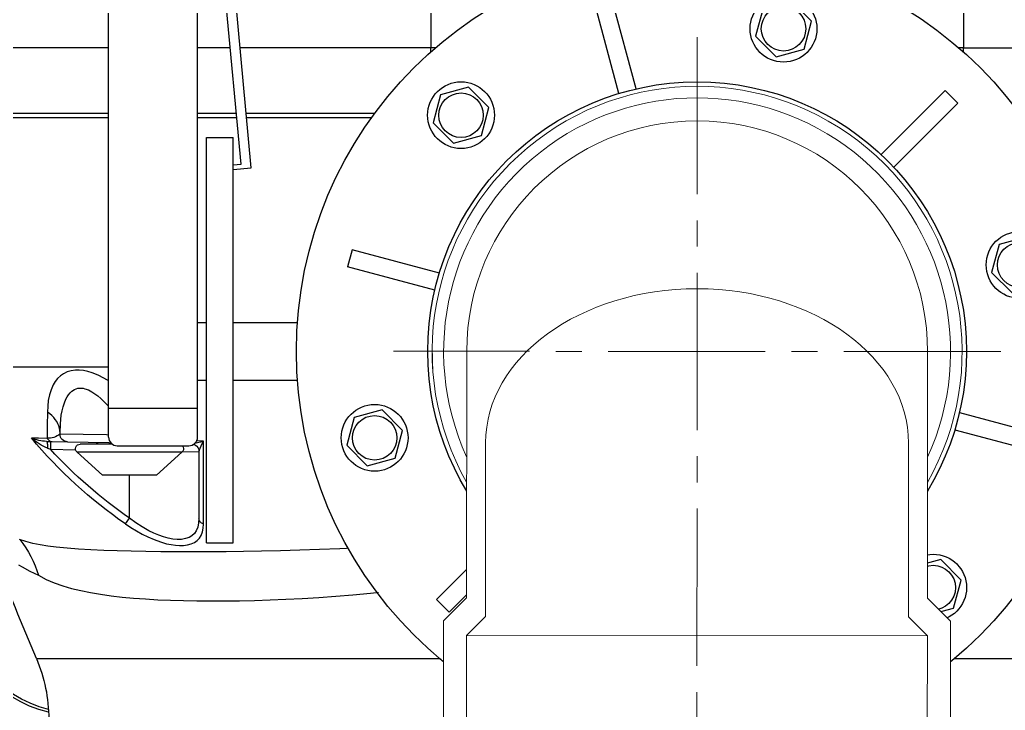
# Model space of a CAD drawing. Header units: millimetres. Extents: x -225363 to 347188, y -782467 to 813415.
# Drawn here: x 50889.4 to 51016.9, y 20434.2 to 20523.5 of the extents above; entities that cross this region are included whole.
import ezdxf

# ---------------------------------------------------------------- set-up
doc = ezdxf.new("R2010")
doc.units = ezdxf.units.MM
doc.set_wipeout_variables(frame=1)
doc.linetypes.add('CENTER2', pattern=[1.125, 0.75, -0.125, 0.125, -0.125])
doc.layers.add('0.06 Trả nước', color=3, linetype='Continuous')
for name, color, linetype, lineweight in [('duong bao khuat', 251, 'Continuous', 0), ('Duong tam', 32, 'CENTER2', 0), ('Net manh', 54, 'Continuous', 0), ('Phu kien uPVC', 3, 'Continuous', 0)]:
    doc.layers.add(name, color=color, linetype=linetype, lineweight=lineweight)

# ---------------------------------------------------------------- blocks, each defined once
blk = doc.blocks.new('MB bom')
at = {"color": 8, "linetype": 'Continuous'}
for p, q in [((-199078.15, 638672.04), (-199078.15, 638737.04)), ((-199077.66, 638736.97), (-199077.66, 638672.04)), ((-199069.15, 638672.04), (-199069.15, 638737.04)), ((-199148.21, 638641.95), (-199148.21, 638723.14)), ((-199133.76, 638679.59), (-199133.58, 638676.87)), ((-199139.14, 638675.34), (-199139.43, 638677.54)), ((-199133.58, 638676.87), (-199133.37, 638674.1)), ((-199111.72, 638676.4), (-199111.76, 638676.9)), ((-199111.3, 638677.44), (-199111.3, 638677.38)), ((-199111.3, 638677.38), (-199111.28, 638677.22)), ((-199111.28, 638677.22), (-199111.26, 638676.97)), ((-199111.26, 638676.97), (-199111.24, 638676.66)), ((-199101.76, 638676.82), (-199101.74, 638676.95)), ((-199101.74, 638676.95), (-199101.74, 638676.97)), ((-199111.22, 638676.44), (-199111.72, 638676.4)), ((-199111.71, 638676.2), (-199111.72, 638676.4)), ((-199111.24, 638676.66), (-199111.22, 638676.44)), ((-199111.22, 638676.44), (-199111.21, 638676.24)), ((-199111.19, 638675.94), (-199111.21, 638676.24)), ((-199102, 638675.5), (-199101.95, 638675.79)), ((-199101.95, 638675.79), (-199101.91, 638675.99)), ((-199101.91, 638675.99), (-199101.85, 638676.32)), ((-199101.42, 638675.9), (-199101.91, 638675.99)), ((-199101.85, 638676.32), (-199101.8, 638676.6)), ((-199101.8, 638676.6), (-199101.76, 638676.82)), ((-199101.42, 638675.9), (-199101.45, 638675.7)), ((-199101.33, 638676.39), (-199101.42, 638675.9)), ((-199138.8, 638673.12), (-199139.14, 638675.34)), ((-199122.34, 638675.02), (-199122.35, 638675.05)), ((-199122.3, 638674.9), (-199122.34, 638675.02)), ((-199122.22, 638674.7), (-199122.3, 638674.9)), ((-199122.12, 638674.42), (-199122.22, 638674.7)), ((-199122.01, 638674.11), (-199122.12, 638674.42)), ((-199121.71, 638674.75), (-199121.54, 638674.28)), ((-199138.41, 638670.91), (-199138.8, 638673.12)), ((-199133.37, 638674.1), (-199133.11, 638671.28)), ((-199121.54, 638674.28), (-199122.01, 638674.11)), ((-199121.94, 638673.92), (-199122.01, 638674.11)), ((-199121.84, 638673.64), (-199121.94, 638673.92)), ((-199121.54, 638674.28), (-199121.47, 638674.09)), ((-199091.85, 638672.83), (-199091.64, 638673.28)), ((-199091.17, 638673.1), (-199091.31, 638672.82)), ((-199091.06, 638673.32), (-199091.17, 638673.1)), ((-199090.99, 638673.47), (-199091.06, 638673.32)), ((-199090.97, 638673.52), (-199090.99, 638673.47)), ((-199091.94, 638672.65), (-199091.85, 638672.83)), ((-199091.4, 638672.62), (-199091.85, 638672.83)), ((-199091.49, 638672.44), (-199091.62, 638672.17)), ((-199091.4, 638672.62), (-199091.49, 638672.44)), ((-199091.31, 638672.82), (-199091.4, 638672.62)), ((-199088.21, 638672.04), (-199078.15, 638672.04)), ((-199078.15, 638663.65), (-199078.15, 638672.04)), ((-199077.66, 638672.04), (-199078.15, 638672.04)), ((-199077.66, 638672.04), (-199069.15, 638672.04)), ((-199077.66, 638672.04), (-199077.66, 638663.07)), ((-199069.15, 638672.04), (-199069.15, 638644.99)), ((-199063.15, 638672.04), (-199069.15, 638672.04)), ((-199137.96, 638668.68), (-199138.41, 638670.91)), ((-199133.11, 638671.28), (-199132.87, 638669.22)), ((-199130.87, 638670.67), (-199130.84, 638670.62)), ((-199130.84, 638670.62), (-199130.74, 638670.49)), ((-199130.74, 638670.49), (-199130.6, 638670.28)), ((-199130.71, 638669.56), (-199131, 638669.97)), ((-199130.3, 638669.84), (-199130.71, 638669.56)), ((-199130.6, 638669.4), (-199130.71, 638669.56)), ((-199130.6, 638670.28), (-199130.43, 638670.03)), ((-199130.43, 638670.03), (-199130.3, 638669.84)), ((-199130.3, 638669.84), (-199130.19, 638669.68)), ((-199130.02, 638669.43), (-199130.19, 638669.68)), ((-199137.43, 638666.46), (-199137.96, 638668.68)), ((-199083.35, 638667.82), (-199083.16, 638668.05)), ((-199083.16, 638668.05), (-199083.02, 638668.22)), ((-199083.02, 638668.22), (-199082.94, 638668.32)), ((-199082.94, 638668.32), (-199082.92, 638668.33)), ((-199083.69, 638667.42), (-199083.88, 638667.18)), ((-199083.69, 638667.42), (-199083.56, 638667.57)), ((-199083.56, 638667.57), (-199083.35, 638667.82)), ((-199083.18, 638667.24), (-199083.56, 638667.57)), ((-199083.18, 638667.24), (-199083.31, 638667.09)), ((-199082.86, 638667.63), (-199083.18, 638667.24)), ((-199137.21, 638665.32), (-199137.43, 638666.46)), ((-199139.22, 638663.06), (-199139.24, 638663.07)), ((-199139.13, 638662.97), (-199139.22, 638663.06)), ((-199138.96, 638662.83), (-199139.13, 638662.97)), ((-199138.73, 638662.64), (-199138.96, 638662.83)), ((-199138.53, 638663.13), (-199138.15, 638662.81)), ((-199138.15, 638662.81), (-199138.48, 638662.43)), ((-199138.15, 638662.81), (-199138, 638662.68)), ((-199138.48, 638662.43), (-199138.73, 638662.64)), ((-199138.33, 638662.3), (-199138.48, 638662.43)), ((-199138.09, 638662.11), (-199138.33, 638662.3)), ((-199076.6, 638659.69), (-199076.43, 638659.8)), ((-199076.31, 638659.28), (-199076.56, 638659.11)), ((-199076.43, 638659.8), (-199076.02, 638660.09)), ((-199076.15, 638659.39), (-199076.43, 638659.8)), ((-199076.15, 638659.39), (-199076.31, 638659.28)), ((-199075.97, 638659.52), (-199076.15, 638659.39)), ((-199075.71, 638659.69), (-199075.97, 638659.52)), ((-199075.5, 638659.84), (-199075.71, 638659.69)), ((-199075.37, 638659.93), (-199075.5, 638659.84)), ((-199075.32, 638659.96), (-199075.37, 638659.93)), ((-199102.96, 638657.8), (-199103.18, 638654.52)), ((-199101.64, 638657.4), (-199101.64, 638639.04)), ((-199119.59, 638654.52), (-199118.78, 638655.82)), ((-199119.57, 638655.25), (-199119.59, 638654.52)), ((-199119.57, 638655.35), (-199119.57, 638655.25)), ((-199098.14, 638639.04), (-199098.14, 638655.84)), ((-199097.95, 638655.73), (-199097.95, 638619.35)), ((-199144.43, 638655.02), (-199144.38, 638655)), ((-199144.38, 638655), (-199144.23, 638654.93)), ((-199144.23, 638654.93), (-199144.01, 638654.82)), ((-199143.74, 638654.14), (-199144.19, 638654.35)), ((-199144.01, 638654.82), (-199143.72, 638654.69)), ((-199143.53, 638654.59), (-199143.74, 638654.14)), ((-199143.56, 638654.05), (-199143.74, 638654.14)), ((-199143.72, 638654.69), (-199143.53, 638654.59)), ((-199143.53, 638654.59), (-199143.35, 638654.51)), ((-199143.08, 638654.37), (-199143.35, 638654.51)), ((-199103.18, 638654.52), (-199119.59, 638654.52)), ((-199103.18, 638654.52), (-199103.18, 638639.04)), ((-199095.95, 638629.84), (-199095.95, 638654.42)), ((-199071.3, 638651.31), (-199071.09, 638651.39)), ((-199071.09, 638651.39), (-199070.97, 638651.43)), ((-199070.97, 638651.43), (-199070.94, 638651.44)), ((-199072.07, 638651.03), (-199072.35, 638650.93)), ((-199072.07, 638651.03), (-199071.88, 638651.1)), ((-199071.72, 638650.63), (-199071.9, 638650.56)), ((-199071.88, 638651.1), (-199071.57, 638651.21)), ((-199071.72, 638650.63), (-199071.88, 638651.1)), ((-199071.25, 638650.8), (-199071.72, 638650.63)), ((-199071.57, 638651.21), (-199071.3, 638651.31)), ((-199126.65, 638627.06), (-199126.65, 638648.02)), ((-199126.2, 638626.32), (-199126.2, 638648.76)), ((-199127.45, 638628.6), (-199127.45, 638646.49)), ((-199147.86, 638644.25), (-199147.88, 638644.26)), ((-199147.73, 638644.23), (-199147.86, 638644.25)), ((-199147.51, 638644.19), (-199147.73, 638644.23)), ((-199147.22, 638644.14), (-199147.51, 638644.19)), ((-199147.3, 638644.66), (-199146.81, 638644.57)), ((-199146.9, 638644.08), (-199147.22, 638644.14)), ((-199146.81, 638644.57), (-199146.9, 638644.08)), ((-199146.7, 638644.05), (-199146.9, 638644.08)), ((-199146.81, 638644.57), (-199146.61, 638644.54)), ((-199146.41, 638643.99), (-199146.7, 638644.05)), ((-199069.75, 638640.3), (-199070.05, 638640.28)), ((-199069.79, 638640.8), (-199069.59, 638640.81)), ((-199069.55, 638640.31), (-199069.75, 638640.3)), ((-199069.59, 638640.81), (-199069.09, 638640.85)), ((-199069.55, 638640.31), (-199069.59, 638640.81)), ((-199069.33, 638640.33), (-199069.55, 638640.31)), ((-199069.02, 638640.36), (-199069.33, 638640.33)), ((-199068.77, 638640.37), (-199069.02, 638640.36)), ((-199068.61, 638640.39), (-199068.77, 638640.37)), ((-199068.55, 638640.39), (-199068.61, 638640.39)), ((-199102.01, 638639.04), (-199120.95, 638639.04)), ((-199120.95, 638636.04), (-199120.95, 638639.04)), ((-199098.43, 638639.04), (-199102.01, 638639.04)), ((-199102.01, 638636.04), (-199102.01, 638639.04)), ((-199097.95, 638639.04), (-199098.43, 638639.04)), ((-199098.43, 638636.04), (-199098.43, 638639.04)), ((-199102.01, 638636.04), (-199120.95, 638636.04)), ((-199103.18, 638636.04), (-199103.18, 638620.57)), ((-199098.43, 638636.04), (-199102.01, 638636.04)), ((-199101.64, 638636.04), (-199101.64, 638617.68)), ((-199097.95, 638636.04), (-199098.43, 638636.04)), ((-199098.14, 638619.25), (-199098.14, 638636.04)), ((-199148.13, 638634.71), (-199147.88, 638634.73)), ((-199147.88, 638634.73), (-199147.57, 638634.75)), ((-199147.57, 638634.75), (-199147.35, 638634.77)), ((-199147.35, 638634.77), (-199147.15, 638634.79)), ((-199147.35, 638634.77), (-199147.31, 638634.27)), ((-199146.85, 638634.81), (-199147.15, 638634.79)), ((-199148.35, 638634.69), (-199148.29, 638634.7)), ((-199148.29, 638634.7), (-199148.13, 638634.71)), ((-199147.31, 638634.27), (-199147.81, 638634.23)), ((-199147.11, 638634.29), (-199147.31, 638634.27)), ((-199148.21, 638551.94), (-199148.21, 638633.13)), ((-199070.2, 638631.04), (-199070.5, 638631.09)), ((-199070.2, 638631.04), (-199070, 638631)), ((-199070.09, 638630.51), (-199070, 638631)), ((-199070, 638631), (-199069.68, 638630.94)), ((-199069.68, 638630.94), (-199069.39, 638630.89)), ((-199069.39, 638630.89), (-199069.17, 638630.85)), ((-199095.95, 638629.84), (-199088.95, 638629.75)), ((-199070.09, 638630.51), (-199070.29, 638630.55)), ((-199069.6, 638630.42), (-199070.09, 638630.51)), ((-199069.17, 638630.85), (-199069.04, 638630.83)), ((-199069.15, 638630.09), (-199069.15, 638603.04)), ((-199069.04, 638630.83), (-199069.02, 638630.83)), ((-199145.19, 638624.45), (-199145, 638624.52)), ((-199145.93, 638623.65), (-199145.96, 638623.64)), ((-199145.81, 638623.69), (-199145.93, 638623.65)), ((-199145.6, 638623.77), (-199145.81, 638623.69)), ((-199145.66, 638624.28), (-199145.19, 638624.45)), ((-199145.33, 638623.87), (-199145.6, 638623.77)), ((-199145.02, 638623.98), (-199145.33, 638623.87)), ((-199145.19, 638624.45), (-199145.02, 638623.98)), ((-199144.83, 638624.05), (-199145.02, 638623.98)), ((-199144.55, 638624.15), (-199144.83, 638624.05)), ((-199073.56, 638620.58), (-199073.83, 638620.71)), ((-199073.37, 638620.49), (-199073.16, 638620.94)), ((-199073.34, 638621.03), (-199073.16, 638620.94)), ((-199073.16, 638620.94), (-199072.71, 638620.73)), ((-199120.81, 638620.57), (-199103.18, 638620.57)), ((-199103.18, 638620.57), (-199102.96, 638617.29)), ((-199073.37, 638620.49), (-199073.56, 638620.58)), ((-199073.18, 638620.4), (-199073.37, 638620.49)), ((-199072.9, 638620.26), (-199073.18, 638620.4)), ((-199072.67, 638620.16), (-199072.9, 638620.26)), ((-199072.52, 638620.09), (-199072.67, 638620.16)), ((-199072.47, 638620.06), (-199072.52, 638620.09)), ((-199140.93, 638615.56), (-199140.75, 638615.69)), ((-199140.75, 638615.69), (-199140.59, 638615.8)), ((-199140.75, 638615.69), (-199140.47, 638615.28)), ((-199140.34, 638615.97), (-199140.59, 638615.8)), ((-199141.58, 638615.12), (-199141.53, 638615.16)), ((-199141.53, 638615.16), (-199141.4, 638615.25)), ((-199141.4, 638615.25), (-199141.19, 638615.39)), ((-199141.19, 638615.39), (-199140.93, 638615.56)), ((-199140.47, 638615.28), (-199140.88, 638614.99)), ((-199140.31, 638615.39), (-199140.47, 638615.28)), ((-199078.75, 638612.27), (-199078.9, 638612.4)), ((-199078.58, 638612.78), (-199078.81, 638612.97)), ((-199078.75, 638612.27), (-199078.42, 638612.65)), ((-199078.37, 638611.95), (-199078.75, 638612.27)), ((-199078.58, 638612.78), (-199078.42, 638612.65)), ((-199078.42, 638612.65), (-199078.17, 638612.44)), ((-199078.17, 638612.44), (-199077.95, 638612.25)), ((-199077.95, 638612.25), (-199077.77, 638612.11)), ((-199077.77, 638612.11), (-199077.68, 638612.03)), ((-199077.68, 638612.03), (-199077.66, 638612.01)), ((-199077.66, 638612.01), (-199077.66, 638603.04)), ((-199078.15, 638603.04), (-199078.15, 638611.43)), ((-199137.99, 638606.94), (-199137.43, 638609.34)), ((-199137.43, 638609.34), (-199137.32, 638609.86)), ((-199137.43, 638609.34), (-199137.32, 638609.3)), ((-199137.32, 638609.3), (-199136.45, 638608.99)), ((-199133.72, 638607.84), (-199133.59, 638607.99)), ((-199138.46, 638604.54), (-199137.99, 638606.94)), ((-199134.04, 638607.46), (-199133.72, 638607.84)), ((-199133.97, 638606.77), (-199133.98, 638606.75)), ((-199133.88, 638606.87), (-199133.97, 638606.77)), ((-199133.74, 638607.04), (-199133.88, 638606.87)), ((-199133.55, 638607.26), (-199133.74, 638607.04)), ((-199133.72, 638607.84), (-199133.34, 638607.51)), ((-199133.34, 638607.51), (-199133.55, 638607.26)), ((-199133.21, 638607.67), (-199133.34, 638607.51)), ((-199133.02, 638607.9), (-199133.21, 638607.67)), ((-199132.96, 638605.95), (-199133.12, 638604.63)), ((-199086.71, 638605.4), (-199086.88, 638605.65)), ((-199086.6, 638605.24), (-199086.71, 638605.4)), ((-199086.6, 638605.24), (-199086.19, 638605.52)), ((-199086.3, 638605.69), (-199086.19, 638605.52)), ((-199086.19, 638605.52), (-199085.9, 638605.11)), ((-199138.86, 638602.16), (-199138.46, 638604.54)), ((-199133.12, 638604.63), (-199133.37, 638601.9)), ((-199086.47, 638605.06), (-199086.6, 638605.24)), ((-199086.3, 638604.8), (-199086.47, 638605.06)), ((-199086.16, 638604.59), (-199086.3, 638604.8)), ((-199086.06, 638604.46), (-199086.16, 638604.59)), ((-199086.03, 638604.41), (-199086.06, 638604.46)), ((-199125.28, 638602.92), (-199125.41, 638602.65)), ((-199088.21, 638603.04), (-199078.15, 638603.04)), ((-199078.15, 638538.04), (-199078.15, 638603.04)), ((-199077.66, 638603.04), (-199078.15, 638603.04)), ((-199077.66, 638603.04), (-199077.66, 638538.12)), ((-199077.66, 638603.04), (-199069.15, 638603.04)), ((-199069.15, 638603.04), (-199069.15, 638538.04)), ((-199063.15, 638603.04), (-199069.15, 638603.04)), ((-199139.2, 638599.8), (-199138.86, 638602.16)), ((-199133.37, 638601.9), (-199133.58, 638599.2)), ((-199125.93, 638601.56), (-199125.91, 638601.61)), ((-199125.91, 638601.61), (-199125.84, 638601.76)), ((-199125.84, 638601.76), (-199125.73, 638601.99)), ((-199125.73, 638601.99), (-199125.59, 638602.27)), ((-199125.59, 638602.27), (-199125.5, 638602.47)), ((-199125.5, 638602.47), (-199125.41, 638602.65)), ((-199125.5, 638602.47), (-199125.05, 638602.25)), ((-199125.05, 638602.25), (-199125.26, 638601.8)), ((-199124.96, 638602.43), (-199125.05, 638602.25)), ((-199095.36, 638600.81), (-199095.43, 638600.99)), ((-199095.36, 638600.81), (-199094.89, 638600.97)), ((-199095.19, 638600.34), (-199095.36, 638600.81)), ((-199094.96, 638601.16), (-199095.06, 638601.44)), ((-199094.96, 638601.16), (-199094.89, 638600.97)), ((-199094.89, 638600.97), (-199094.78, 638600.66)), ((-199094.78, 638600.66), (-199094.68, 638600.39)), ((-199094.68, 638600.39), (-199094.6, 638600.18)), ((-199139.5, 638597.49), (-199139.2, 638599.8)), ((-199133.58, 638599.2), (-199133.74, 638596.53)), ((-199115.57, 638598.69), (-199115.48, 638599.18)), ((-199115.48, 638599.18), (-199115.45, 638599.38)), ((-199115.48, 638599.18), (-199114.99, 638599.09)), ((-199114.99, 638599.09), (-199115.05, 638598.77)), ((-199114.95, 638599.29), (-199114.99, 638599.09)), ((-199114.95, 638599.29), (-199114.9, 638599.59)), ((-199105.69, 638598.84), (-199105.72, 638599.14)), ((-199094.6, 638600.18), (-199094.56, 638600.06)), ((-199094.56, 638600.06), (-199094.55, 638600.03)), ((-199115.14, 638598.26), (-199115.16, 638598.13)), ((-199115.16, 638598.13), (-199115.16, 638598.11)), ((-199115.1, 638598.48), (-199115.14, 638598.26)), ((-199115.05, 638598.77), (-199115.1, 638598.48)), ((-199105.68, 638598.64), (-199105.69, 638598.84)), ((-199105.68, 638598.64), (-199105.18, 638598.68)), ((-199105.66, 638598.42), (-199105.68, 638598.64)), ((-199105.64, 638598.11), (-199105.66, 638598.42)), ((-199105.62, 638597.86), (-199105.64, 638598.11)), ((-199105.6, 638597.7), (-199105.62, 638597.86)), ((-199105.6, 638597.64), (-199105.6, 638597.7)), ((-199105.2, 638598.88), (-199105.18, 638598.68)), ((-199105.18, 638598.68), (-199105.14, 638598.18)), ((-199139.75, 638595.21), (-199139.5, 638597.49)), ((-199133.74, 638596.53), (-199133.88, 638593.9)), ((-199110.45, 638538.04), (-199110.45, 638597.59)), ((-199139.97, 638592.95), (-199139.75, 638595.21)), ((-199133.88, 638593.9), (-199134, 638591.24)), ((-199140.15, 638590.73), (-199139.97, 638592.95)), ((-199140.31, 638588.54), (-199140.15, 638590.73)), ((-199134, 638591.24), (-199134.1, 638588.63)), ((-199140.44, 638586.38), (-199140.31, 638588.54)), ((-199134.1, 638588.63), (-199134.18, 638586.06)), ((-199140.54, 638584.27), (-199140.44, 638586.38)), ((-199134.18, 638586.06), (-199134.25, 638583.56)), ((-199140.63, 638582.21), (-199140.54, 638584.27)), ((-199134.25, 638583.56), (-199134.31, 638581.11)), ((-199140.69, 638580.2), (-199140.63, 638582.21)), ((-199134.31, 638581.11), (-199134.35, 638578.79)), ((-199140.73, 638578.23), (-199140.69, 638580.2)), ((-199134.35, 638578.79), (-199134.38, 638576.53)), ((-199140.76, 638576.35), (-199140.73, 638578.23)), ((-199140.76, 638574.51), (-199140.76, 638576.35)), ((-199134.38, 638576.53), (-199134.39, 638574.33)), ((-199140.75, 638572.72), (-199140.76, 638574.51)), ((-199134.39, 638574.33), (-199134.4, 638572.19)), ((-199132.26, 638573.28), (-199131.82, 638573.45)), ((-199131.82, 638573.45), (-199131.33, 638573.55)), ((-199131.33, 638573.55), (-199130.8, 638573.58)), ((-199130.8, 638573.58), (-199129.63, 638573.57)), ((-199130.8, 638573.58), (-199130.74, 638573.45)), ((-199130.74, 638573.45), (-199130.67, 638573.34)), ((-199129.63, 638573.57), (-199128, 638573.57)), ((-199128, 638573.57), (-199126.27, 638573.57)), ((-199126.27, 638573.57), (-199124.46, 638573.57)), ((-199124.46, 638573.57), (-199123.17, 638573.57)), ((-199123.17, 638573.57), (-199121.83, 638573.57)), ((-199121.83, 638573.57), (-199120.46, 638573.57)), ((-199120.46, 638573.57), (-199120.05, 638573.57)), ((-199120.05, 638573.57), (-199120.02, 638571.88)), ((-199140.71, 638571), (-199140.75, 638572.72)), ((-199134.4, 638572.19), (-199134.4, 638570.13)), ((-199133.37, 638572), (-199133.17, 638572.42)), ((-199133.17, 638572.42), (-199132.92, 638572.77)), ((-199132.92, 638572.77), (-199132.62, 638573.06)), ((-199132.62, 638573.06), (-199132.26, 638573.28)), ((-199132.02, 638572.4), (-199132.31, 638572.09)), ((-199131.68, 638572.64), (-199132.02, 638572.4)), ((-199131.19, 638572.85), (-199131.68, 638572.64)), ((-199130.65, 638572.96), (-199131.19, 638572.85)), ((-199130.67, 638573.34), (-199130.59, 638573.24)), ((-199130.06, 638573), (-199130.65, 638572.96)), ((-199130.59, 638573.24), (-199130.5, 638573.16)), ((-199130.5, 638573.16), (-199130.39, 638573.09)), ((-199130.39, 638573.09), (-199130.29, 638573.04)), ((-199130.29, 638573.04), (-199130.17, 638573.01)), ((-199130.17, 638573.01), (-199130.06, 638573)), ((-199121.43, 638573), (-199130.06, 638573)), ((-199121.43, 638573), (-199121.31, 638573.02)), ((-199121.4, 638570.89), (-199121.43, 638573)), ((-199121.13, 638572.98), (-199121.31, 638573.02)), ((-199120.97, 638572.91), (-199121.13, 638572.98)), ((-199120.82, 638572.82), (-199120.97, 638572.91)), ((-199120.69, 638572.7), (-199120.82, 638572.82)), ((-199120.58, 638572.56), (-199120.69, 638572.7)), ((-199120.5, 638572.4), (-199120.58, 638572.56)), ((-199120.45, 638572.23), (-199120.5, 638572.4)), ((-199120.44, 638572.1), (-199120.45, 638572.23)), ((-199140.66, 638569.32), (-199140.71, 638571)), ((-199133.58, 638570.49), (-199133.57, 638570.98)), ((-199133.57, 638570.98), (-199133.5, 638571.52)), ((-199133.5, 638571.52), (-199133.37, 638572)), ((-199132.69, 638571.26), (-199132.78, 638570.74)), ((-199132.53, 638571.71), (-199132.69, 638571.26)), ((-199132.31, 638572.09), (-199132.53, 638571.71)), ((-199120.43, 638572.06), (-199120.44, 638572.1)), ((-199120.42, 638571.32), (-199120.43, 638572.06)), ((-199120.3, 638564.29), (-199120.42, 638571.32)), ((-199120.41, 638571.26), (-199120.42, 638571.32)), ((-199120.39, 638571.19), (-199120.41, 638571.26)), ((-199120.36, 638571.13), (-199120.39, 638571.19)), ((-199120.31, 638571.07), (-199120.36, 638571.13)), ((-199120.25, 638571.02), (-199120.31, 638571.07)), ((-199120.18, 638570.97), (-199120.25, 638571.02)), ((-199120.1, 638570.92), (-199120.18, 638570.97)), ((-199120.01, 638570.88), (-199120.1, 638570.92)), ((-199120.02, 638571.88), (-199120.01, 638570.88)), ((-199120.01, 638570.88), (-199119.91, 638570)), ((-199134.4, 638570.13), (-199134.39, 638568.08)), ((-199133.54, 638569.95), (-199133.58, 638570.49)), ((-199133.46, 638569.39), (-199133.54, 638569.95)), ((-199132.78, 638570.74), (-199132.79, 638570.16)), ((-199132.79, 638570.16), (-199132.74, 638569.6)), ((-199132.74, 638569.6), (-199132.62, 638569.02)), ((-199121.5, 638570.8), (-199124.45, 638567.5)), ((-199121.5, 638570.8), (-199121.5, 638557.2)), ((-199120.45, 638570.4), (-199120.45, 638557.6)), ((-199119.91, 638570), (-199119.81, 638569.07)), ((-199140.59, 638567.69), (-199140.66, 638569.32)), ((-199133.34, 638568.81), (-199133.46, 638569.39)), ((-199133.11, 638568.01), (-199133.34, 638568.81)), ((-199132.62, 638569.02), (-199132.46, 638568.41)), ((-199132.46, 638568.41), (-199132.24, 638567.78)), ((-199119.81, 638569.07), (-199119.71, 638568.12)), ((-199140.5, 638566.09), (-199140.59, 638567.69)), ((-199134.39, 638568.08), (-199134.36, 638566.11)), ((-199132.81, 638567.18), (-199133.11, 638568.01)), ((-199132.45, 638566.36), (-199132.81, 638567.18)), ((-199132.24, 638567.78), (-199131.97, 638567.14)), ((-199131.97, 638567.14), (-199131.66, 638566.5)), ((-199124.45, 638567.5), (-199124.45, 638560.5)), ((-199119.71, 638568.12), (-199119.6, 638567.14)), ((-199119.6, 638567.14), (-199119.5, 638566.14)), ((-199140.39, 638564.54), (-199140.5, 638566.09)), ((-199134.36, 638566.11), (-199134.33, 638564.22)), ((-199132.09, 638565.62), (-199132.45, 638566.36)), ((-199131.66, 638566.5), (-199131.18, 638565.65)), ((-199119.5, 638566.14), (-199119.39, 638565.13)), ((-199119.01, 638564), (-199116.32, 638566.54)), ((-199116.32, 638566.54), (-199115.58, 638565.73)), ((-199140.25, 638563.05), (-199140.39, 638564.54)), ((-199131.69, 638564.9), (-199132.09, 638565.62)), ((-199131.26, 638564.18), (-199131.69, 638564.9)), ((-199131.18, 638565.65), (-199130.64, 638564.81)), ((-199130.64, 638564.81), (-199130.05, 638564)), ((-199119.39, 638565.13), (-199119.3, 638564.31)), ((-199115.58, 638565.73), (-199114.86, 638564.91)), ((-199114.86, 638564.91), (-199114.17, 638564.06)), ((-199134.33, 638564.22), (-199134.28, 638562.41)), ((-199130.79, 638563.49), (-199131.26, 638564.18)), ((-199130.79, 638563.49), (-199130.05, 638564)), ((-199130.05, 638564), (-199124.45, 638564)), ((-199119.3, 638564.31), (-199120.3, 638564.29)), ((-199120.29, 638563.98), (-199120.3, 638564.29)), ((-199119.29, 638564), (-199120.29, 638563.98)), ((-199120.15, 638555.98), (-199120.29, 638563.98)), ((-199119.3, 638564.31), (-199119.29, 638564)), ((-199119.01, 638564), (-199119.3, 638564.31)), ((-199119.29, 638564), (-199119.15, 638555)), ((-199119.29, 638564), (-199119.01, 638564)), ((-199117.9, 638563.22), (-199119.01, 638564)), ((-199117.09, 638562.61), (-199117.9, 638563.22)), ((-199114.17, 638564.06), (-199113.51, 638563.21)), ((-199140.08, 638561.62), (-199140.25, 638563.05)), ((-199134.28, 638562.41), (-199134.21, 638560.68)), ((-199116.3, 638561.97), (-199117.09, 638562.61)), ((-199115.56, 638561.32), (-199116.3, 638561.97)), ((-199113.51, 638563.21), (-199112.89, 638562.34)), ((-199112.89, 638562.34), (-199112.34, 638561.46)), ((-199139.89, 638560.25), (-199140.08, 638561.62)), ((-199134.21, 638560.68), (-199134.14, 638559)), ((-199114.87, 638560.65), (-199115.56, 638561.32)), ((-199112.34, 638561.46), (-199111.9, 638560.69)), ((-199111.9, 638560.69), (-199111.53, 638559.92)), ((-199139.67, 638558.93), (-199139.89, 638560.25)), ((-199124.45, 638560.5), (-199121.5, 638557.2)), ((-199114.53, 638560.28), (-199114.87, 638560.65)), ((-199114.21, 638559.9), (-199114.53, 638560.28)), ((-199113.93, 638559.52), (-199114.21, 638559.9)), ((-199113.68, 638559.14), (-199113.93, 638559.52)), ((-199111.53, 638559.92), (-199111.22, 638559.16)), ((-199139.42, 638557.68), (-199139.67, 638558.93)), ((-199134.14, 638559), (-199134.04, 638557.4)), ((-199113.44, 638558.68), (-199113.68, 638559.14)), ((-199113.28, 638558.23), (-199113.44, 638558.68)), ((-199113.22, 638557.98), (-199113.28, 638558.23)), ((-199111.22, 638559.16), (-199111.05, 638558.59)), ((-199111.05, 638558.59), (-199110.93, 638558.03)), ((-199139.13, 638556.49), (-199139.42, 638557.68)), ((-199134.04, 638557.4), (-199133.92, 638555.91)), ((-199121.12, 638553.76), (-199121.17, 638557.01)), ((-199113.59, 638556.53), (-199113.36, 638556.88)), ((-199113.36, 638556.88), (-199113.22, 638557.3)), ((-199113.19, 638557.74), (-199113.22, 638557.98)), ((-199113.22, 638557.3), (-199113.19, 638557.74)), ((-199110.87, 638556.99), (-199110.95, 638556.43)), ((-199110.93, 638558.03), (-199110.87, 638557.5)), ((-199110.87, 638557.5), (-199110.87, 638556.99)), ((-199138.79, 638555.35), (-199139.13, 638556.49)), ((-199133.92, 638555.91), (-199133.78, 638554.51)), ((-199120.12, 638553.99), (-199120.15, 638555.98)), ((-199115.62, 638555.39), (-199115.1, 638555.56)), ((-199115.1, 638555.56), (-199114.61, 638555.77)), ((-199114.61, 638555.77), (-199114.32, 638555.92)), ((-199114.32, 638555.92), (-199114.05, 638556.1)), ((-199114.05, 638556.1), (-199113.8, 638556.3)), ((-199113.8, 638556.3), (-199113.59, 638556.53)), ((-199111.1, 638555.91), (-199111.33, 638555.45)), ((-199110.95, 638556.43), (-199111.1, 638555.91)), ((-199138.4, 638554.26), (-199138.79, 638555.35)), ((-199133.78, 638554.51), (-199133.65, 638553.43)), ((-199119.15, 638555), (-199119, 638555)), ((-199119, 638555), (-199117.84, 638555.04)), ((-199119, 638555), (-199118.7, 638554.98)), ((-199118.7, 638554.98), (-199118.4, 638554.93)), ((-199118.4, 638554.93), (-199118.1, 638554.85)), ((-199118.1, 638554.85), (-199117.81, 638554.73)), ((-199117.84, 638555.04), (-199116.72, 638555.16)), ((-199117.81, 638554.73), (-199117.53, 638554.57)), ((-199117.53, 638554.57), (-199117.26, 638554.39)), ((-199117.26, 638554.39), (-199117, 638554.18)), ((-199116.72, 638555.16), (-199116.16, 638555.26)), ((-199116.16, 638555.26), (-199115.62, 638555.39)), ((-199112.35, 638554.39), (-199112.78, 638554.13)), ((-199111.96, 638554.69), (-199112.35, 638554.39)), ((-199111.61, 638555.05), (-199111.96, 638554.69)), ((-199111.33, 638555.45), (-199111.61, 638555.05)), ((-199137.96, 638553.22), (-199138.4, 638554.26)), ((-199137.43, 638552.21), (-199137.96, 638553.22)), ((-199133.65, 638553.43), (-199133.49, 638552.43)), ((-199120.12, 638553.77), (-199121.12, 638553.76)), ((-199120.98, 638553.38), (-199121.12, 638553.76)), ((-199120.8, 638553.37), (-199120.98, 638553.38)), ((-199120.64, 638553.37), (-199120.8, 638553.37)), ((-199120.49, 638553.36), (-199120.64, 638553.37)), ((-199120.36, 638553.34), (-199120.49, 638553.36)), ((-199120.25, 638553.32), (-199120.36, 638553.34)), ((-199120.17, 638553.3), (-199120.25, 638553.32)), ((-199120.12, 638553.28), (-199120.17, 638553.3)), ((-199120.11, 638553.25), (-199120.12, 638553.99)), ((-199120.11, 638553.89), (-199120.12, 638553.99)), ((-199120.11, 638553.25), (-199120.12, 638553.28)), ((-199120.09, 638553.8), (-199120.11, 638553.89)), ((-199120.05, 638553.71), (-199120.09, 638553.8)), ((-199120.01, 638553.62), (-199120.05, 638553.71)), ((-199119.95, 638553.54), (-199120.01, 638553.62)), ((-199119.87, 638553.47), (-199119.95, 638553.54)), ((-199119.79, 638553.4), (-199119.87, 638553.47)), ((-199119.7, 638553.34), (-199119.79, 638553.4)), ((-199118.04, 638553.35), (-199119.7, 638553.34)), ((-199119.7, 638553.34), (-199119.68, 638552.21)), ((-199116.31, 638553.37), (-199118.04, 638553.35)), ((-199117, 638554.18), (-199116.75, 638553.93)), ((-199116.75, 638553.93), (-199116.52, 638553.66)), ((-199116.52, 638553.66), (-199116.31, 638553.37)), ((-199115.54, 638553.4), (-199116.31, 638553.37)), ((-199114.8, 638553.48), (-199115.54, 638553.4)), ((-199114.08, 638553.63), (-199114.8, 638553.48)), ((-199113.4, 638553.84), (-199114.08, 638553.63)), ((-199112.78, 638554.13), (-199113.4, 638553.84)), ((-199136.88, 638551.09), (-199137.43, 638552.21)), ((-199133.49, 638552.43), (-199133.3, 638551.48)), ((-199119.68, 638552.21), (-199119.66, 638551.3)), ((-199136.34, 638550.08), (-199136.88, 638551.09)), ((-199133.3, 638551.48), (-199133.07, 638550.59)), ((-199133.07, 638550.59), (-199132.79, 638549.76)), ((-199136.09, 638549.61), (-199136.34, 638550.08))]:
    blk.add_line(p, q, dxfattribs=at)
for centre, radius in [((-199223.45, 638637.54), 72.9), ((-199223.45, 638637.54), 71.55), ((-199108.45, 638637.54), 38.5), ((-199108.45, 638637.54), 36.53), ((-199108.45, 638637.54), 31), ((-199108.45, 638637.54), 29.8), ((-199108.45, 638637.54), 29.5), ((-199108.45, 638637.54), 25), ((-199108.45, 638637.54), 24.63), ((-199108.45, 638637.54), 24.38), ((-199108.45, 638637.54), 21.25), ((-199108.45, 638637.54), 21)]:
    blk.add_circle(centre, radius, dxfattribs=at)
for centre, radius, start, end in [((-199108.45, 638637.54), 40, 94.0867, 110.3373), ((-199108.45, 638637.54), 39.7, 94.7498, 109.6742), ((-199111.27, 638676.94), 0.5, 94.0867, 184.812), ((-199108.45, 638637.54), 40, 80.3373, 94.0867), ((-199108.45, 638637.54), 40, 64.0867, 80.3373), ((-199101.82, 638676.48), 0.5, 349.612, 80.3373), ((-199108.45, 638637.54), 38.8, 94.812, 109.612), ((-199112, 638676.18), 0.3, 275.255, 4.812), ((-199110.25, 638661.12), 15.16, 93.6306, 95.5208), ((-199108.45, 638637.54), 39, 80.3466, 94.0774), ((-199108.45, 638637.54), 38.8, 80.3504, 94.0736), ((-199104.37, 638660.83), 15.16, 78.9032, 80.7934), ((-199101.16, 638675.65), 0.3, 169.612, 259.169), ((-199108.45, 638637.54), 38.8, 64.812, 79.612), ((-199108.45, 638637.54), 39.7, 64.7498, 79.6742), ((-199108.45, 638637.54), 40, 110.3373, 124.0867), ((-199122.18, 638674.58), 0.5, 19.612, 110.3373), ((-199108.45, 638637.54), 39, 110.3466, 124.0774), ((-199108.45, 638637.54), 38.8, 110.3504, 124.0736), ((-199116.56, 638659.75), 15.16, 108.9032, 110.7934), ((-199121.19, 638674.19), 0.3, 199.612, 289.169), ((-199091.19, 638673.07), 0.5, 64.0867, 154.812), ((-199108.45, 638637.54), 40, 50.3373, 64.0867), ((-199092.21, 638672.78), 0.3, 245.255, 334.812), ((-199098.22, 638658.86), 15.16, 63.6306, 65.5208), ((-199108.45, 638637.54), 38.8, 50.3504, 64.0736), ((-199108.45, 638637.54), 39, 50.3466, 64.0774), ((-199108.45, 638637.54), 40, 124.0867, 140.3373), ((-199130.59, 638670.25), 0.5, 124.0867, 214.812), ((-199108.45, 638637.54), 39.7, 124.7498, 139.6742), ((-199108.45, 638637.54), 38.8, 124.812, 139.612), ((-199130.85, 638669.23), 0.3, 305.255, 34.812), ((-199121.79, 638657.06), 15.16, 123.6306, 125.5208), ((-199108.45, 638637.54), 40, 34.0867, 50.3373), ((-199083.24, 638667.95), 0.5, 319.612, 50.3373), ((-199146.62, 638694.45), 29.47, 288.1617, 292.9233), ((-199093.27, 638655.67), 15.16, 48.9032, 50.7934), ((-199083.08, 638666.9), 0.3, 139.612, 229.169), ((-199108.45, 638637.54), 38.8, 34.812, 49.612), ((-199108.45, 638637.54), 39.7, 34.7498, 49.6742), ((-199108.45, 638637.54), 40, 140.3373, 154.0867), ((-199138.86, 638662.75), 0.5, 49.612, 140.3373), ((-199108.45, 638637.54), 39, 140.3466, 154.0774), ((-199108.45, 638637.54), 38.8, 140.3504, 154.0736), ((-199126.58, 638652.72), 15.16, 138.9032, 140.7934), ((-199137.81, 638662.91), 0.3, 229.612, 319.169), ((-199076.77, 638659.94), 0.3, 215.255, 304.812), ((-199088.93, 638650.88), 15.16, 33.6306, 35.5208), ((-199108.45, 638637.54), 38.8, 20.3504, 34.0736), ((-199108.45, 638637.54), 39, 20.3466, 34.0774), ((-199075.74, 638659.68), 0.5, 34.0867, 124.812), ((-199108.45, 638637.54), 40, 20.3373, 34.0867), ((-199108.45, 638637.54), 40, 154.0867, 170.3373), ((-199108.45, 638637.54), 39.7, 154.7498, 169.6742), ((-199108.45, 638637.54), 38.8, 154.812, 169.612), ((-199143.98, 638654.8), 0.5, 154.0867, 244.812), ((-199129.77, 638647.77), 15.16, 153.6306, 155.5208), ((-199143.69, 638653.78), 0.3, 335.255, 64.812), ((-199071.41, 638651.27), 0.5, 289.612, 20.3373), ((-199108.45, 638637.54), 40, 4.0867, 20.3373), ((-199071.8, 638650.28), 0.3, 109.612, 199.169), ((-199086.24, 638645.65), 15.16, 18.9032, 20.7934), ((-199108.45, 638637.54), 38.8, 4.812, 19.612), ((-199108.45, 638637.54), 39.7, 4.7498, 19.6742), ((-199108.45, 638637.54), 40, 170.3373, 184.0867), ((-199147.39, 638644.17), 0.5, 79.612, 170.3373), ((-199108.45, 638637.54), 39, 170.3466, 184.0774), ((-199108.45, 638637.54), 38.8, 170.3504, 184.0736), ((-199131.74, 638641.62), 15.16, 168.9032, 170.7934), ((-199146.56, 638644.83), 0.3, 259.612, 349.169), ((-199108.45, 638637.54), 38.8, 350.3504, 4.0736), ((-199069.81, 638641.09), 0.3, 185.255, 274.812), ((-199108.45, 638637.54), 39, 350.3466, 4.0774), ((-199084.88, 638639.34), 15.16, 3.6306, 5.5208), ((-199069.05, 638640.36), 0.5, 4.0867, 94.812), ((-199108.45, 638637.54), 40, 350.3373, 4.0867), ((-199132.03, 638635.74), 15.16, 183.6306, 185.5208), ((-199108.45, 638637.54), 40, 184.0867, 200.3373), ((-199147.85, 638634.73), 0.5, 184.0867, 274.812), ((-199108.45, 638637.54), 39.7, 184.7498, 199.6742), ((-199108.45, 638637.54), 38.8, 184.812, 199.612), ((-199147.09, 638633.99), 0.3, 5.255, 94.812), ((-199085.16, 638633.46), 15.16, 348.9032, 350.7934), ((-199108.45, 638637.54), 38.8, 334.812, 349.612), ((-199108.45, 638637.54), 39.7, 334.7498, 349.6742), ((-199108.45, 638637.54), 40, 334.0867, 350.3373), ((-199070.34, 638630.25), 0.3, 79.612, 169.169), ((-199069.51, 638630.91), 0.5, 259.612, 350.3373), ((-199145.1, 638624.8), 0.3, 289.612, 19.169), ((-199130.66, 638629.43), 15.16, 198.9032, 200.7934), ((-199145.49, 638623.81), 0.5, 109.612, 200.3373), ((-199108.45, 638637.54), 40, 200.3373, 214.0867), ((-199108.45, 638637.54), 39, 200.3466, 214.0774), ((-199108.45, 638637.54), 38.8, 200.3504, 214.0736), ((-199087.14, 638627.31), 15.16, 333.6306, 335.5208), ((-199073.21, 638621.3), 0.3, 155.255, 244.812), ((-199072.92, 638620.28), 0.5, 334.0867, 64.812), ((-199108.45, 638637.54), 38.8, 320.3504, 334.0736), ((-199108.45, 638637.54), 39, 320.3466, 334.0774), ((-199108.45, 638637.54), 40, 320.3373, 334.0867), ((-199127.97, 638624.2), 15.16, 213.6306, 215.5208), ((-199108.45, 638637.54), 40, 214.0867, 230.3373), ((-199141.16, 638615.4), 0.5, 214.0867, 304.812), ((-199108.45, 638637.54), 39.7, 214.7498, 229.6742), ((-199140.13, 638615.15), 0.3, 35.255, 124.812), ((-199108.45, 638637.54), 38.8, 214.812, 229.612), ((-199108.45, 638637.54), 38.8, 304.812, 319.612), ((-199108.45, 638637.54), 40, 304.0867, 320.3373), ((-199108.45, 638637.54), 39.7, 304.7498, 319.6742), ((-199079.09, 638612.17), 0.3, 49.612, 139.169), ((-199090.32, 638622.36), 15.16, 318.9032, 320.7934), ((-199078.04, 638612.33), 0.5, 229.612, 320.3373), ((-199133.82, 638608.18), 0.3, 319.612, 49.169), ((-199123.63, 638619.41), 15.16, 228.9032, 230.7934), ((-199133.66, 638607.13), 0.5, 139.612, 230.3373), ((-199108.45, 638637.54), 40, 230.3373, 244.0867), ((-199108.45, 638637.54), 39, 230.3466, 244.0774), ((-199108.45, 638637.54), 38.8, 230.3504, 244.0736), ((-199108.45, 638637.54), 38.8, 290.3504, 304.0736), ((-199095.11, 638618.02), 15.16, 303.6306, 305.5208), ((-199086.05, 638605.86), 0.3, 125.255, 214.812), ((-199108.45, 638637.54), 39, 290.3466, 304.0774), ((-199108.45, 638637.54), 40, 290.3373, 304.0867), ((-199086.31, 638604.83), 0.5, 304.0867, 34.812), ((-199125.71, 638602.01), 0.5, 244.0867, 334.812), ((-199108.45, 638637.54), 40, 244.0867, 260.3373), ((-199118.68, 638616.23), 15.16, 243.6306, 245.5208), ((-199108.45, 638637.54), 39.7, 244.7498, 259.6742), ((-199124.69, 638602.3), 0.3, 65.255, 154.812), ((-199108.45, 638637.54), 38.8, 244.812, 259.612), ((-199108.45, 638637.54), 38.8, 274.812, 289.612), ((-199095.71, 638600.89), 0.3, 19.612, 109.169), ((-199100.34, 638615.33), 15.16, 288.9032, 290.7934), ((-199094.72, 638600.5), 0.5, 199.612, 290.3373), ((-199115.74, 638599.43), 0.3, 349.612, 79.169), ((-199112.53, 638614.25), 15.16, 258.9032, 260.7934), ((-199108.45, 638637.54), 39, 260.3466, 274.0774), ((-199108.45, 638637.54), 38.8, 260.3504, 274.0736), ((-199108.45, 638637.54), 40, 274.0867, 290.3373), ((-199104.9, 638598.9), 0.3, 95.255, 184.812), ((-199108.45, 638637.54), 39.7, 274.7498, 289.6742), ((-199115.08, 638598.6), 0.5, 169.612, 260.3373), ((-199108.45, 638637.54), 40, 260.3373, 274.0867), ((-199106.65, 638613.97), 15.16, 273.6306, 275.5208), ((-199105.64, 638598.14), 0.5, 274.0867, 4.812), ((-199125.52, 638584.32), 12.06, 290.445, 296.9687), ((-199114.91, 638571.46), 5.56, 157.6752, 173.843), ((-199121.43, 638572), 1, 1, 90), ((-199121.05, 638570.4), 0.6, 0, 138.1783), ((-199070.65, 638609.11), 62.43, 217.7611, 222.991), ((-199119.95, 638568.5), 0.5, 180, 211.6863), ((-199080.65, 638598.09), 60.92, 214.6161, 230.188), ((-199080.27, 638598.38), 60.49, 214.6325, 227.5332), ((-199119.95, 638559.5), 0.5, 122.9131, 180), ((-199121.05, 638557.6), 0.6, 221.8217, 0), ((-199119.15, 638556), 1, 181, 270), ((-199117.13, 638553.41), 2.57, 141.8501, 181.6384), ((-199156.05, 638533.54), 20, 66.9092, 90), ((-199140.55, 638556.89), 15, 192.9814, 270), ((-199140.55, 638556.89), 14.64, 193.3892, 270), ((-199114.41, 638556.08), 7.1, 202.3973, 222.3581), ((-199114.51, 638553.5), 5.6, 182.5449, 203.1661), ((-198991.33, 638919.89), 400, 246.9092, 248.9415), ((-199141.31, 638539.23), 13.55, 51.1573, 73.3857)]:
    blk.add_arc(centre, radius, start, end, dxfattribs=at)
blk = doc.blocks.new('mat dung van')
at = {"color": 0}
blk.add_wipeout([(-195699.91, 638400.6), (-195699.91, 638415.05), (-195665.58, 638415.05), (-195665.2, 638411), (-195604.04, 638416.67), (-195599.13, 638416.67), (-195599.13, 638418.89), (-195603.76, 638418.89), (-195664.36, 638413.28), (-195664.53, 638415.05), (-195658.41, 638415.05), (-195658.41, 638421.05), (-195749.41, 638421.05), (-195749.41, 638415.05), (-195712.91, 638415.05), (-195712.91, 638400.6)], dxfattribs=at)
at = {"linetype": 'ByBlock'}
for p, q in [((-195749.41, 638421.05), (-195749.41, 638415.05)), ((-195664.36, 638413.28), (-195603.76, 638418.89)), ((-195665.2, 638411), (-195604.04, 638416.67)), ((-195749.41, 638415.05), (-195658.41, 638415.05)), ((-195665.58, 638415.05), (-195665.2, 638411)), ((-195664.53, 638415.05), (-195664.36, 638413.28))]:
    blk.add_line(p, q, dxfattribs=at)
at = {"color": 0}
blk.add_wipeout([(-195496.16, 638423.63), (-195497.54, 638423.05), (-195699.91, 638423.05), (-195699.91, 638421.05), (-195712.91, 638421.05), (-195712.91, 638423.05), (-195725.66, 638423.05), (-195727.04, 638423.63), (-195727.61, 638425.01), (-195727.61, 638441.1), (-195727.04, 638442.48), (-195725.66, 638443.05), (-195497.54, 638443.05), (-195496.16, 638442.48), (-195495.59, 638441.1), (-195495.59, 638425.01)], dxfattribs=at)
blk.add_wipeout([(-195729.71, 638223.91), (-195717.07, 638221.47), (-195704.23, 638220.87), (-195693.82, 638221.72), (-195683.86, 638223.71), (-195674.93, 638226.53), (-195661.29, 638232.97), (-195649.93, 638240.77), (-195643.97, 638246.02), (-195640.13, 638249.96), (-195636.99, 638253.57), (-195633.7, 638257.81), (-195629.7, 638263.78), (-195624.54, 638273.47), (-195622.27, 638278.91), (-195619.48, 638287.55), (-195617.12, 638299.57), (-195616.41, 638310.36), (-195616.75, 638318.6), (-195618.33, 638329.33), (-195620.03, 638336.08), (-195627.12, 638353.41), (-195630.23, 638358.76), (-195637.26, 638368.44), (-195643.74, 638375.43), (-195650.87, 638381.66), (-195658.42, 638386.97), (-195664.06, 638390.25), (-195673.28, 638394.52), (-195683.12, 638397.77), (-195688.69, 638399.08), (-195696.65, 638400.31), (-195708.57, 638400.81), (-195717.94, 638400.1), (-195728.17, 638398.17), (-195733.97, 638396.52), (-195744.97, 638392.16), (-195753.54, 638387.52), (-195765.49, 638378.74), (-195772.56, 638371.87), (-195779.85, 638362.87), (-195784.34, 638355.87), (-195788.63, 638347.45), (-195793.35, 638334.13), (-195794.78, 638327.9), (-195796.14, 638317.87), (-195796.38, 638308.45), (-195795.82, 638300.53), (-195794.27, 638291.33), (-195791.59, 638281.77), (-195788.77, 638274.54), (-195785.23, 638267.38), (-195779.36, 638258.13), (-195772.63, 638249.88), (-195764.2, 638241.84), (-195760.26, 638238.73), (-195753.89, 638234.38), (-195744.93, 638229.5), (-195739.64, 638227.2)]).dxf.layer = 'duong bao khuat'
at = {"linetype": 'ByBlock'}
for p, q in [((-195725.66, 638443.05), (-195497.54, 638443.05)), ((-195719.19, 638443.05), (-195719.19, 638423.05)), ((-195727.61, 638441.1), (-195727.61, 638425.01)), ((-195725.66, 638423.05), (-195497.54, 638423.05)), ((-195712.91, 638423.05), (-195712.91, 638421.05)), ((-195699.91, 638423.05), (-195699.91, 638421.05)), ((-195749.41, 638421.05), (-195658.41, 638421.05)), ((-195658.41, 638421.05), (-195658.41, 638415.05)), ((-195712.91, 638415.05), (-195712.91, 638400.6)), ((-195699.91, 638415.05), (-195699.91, 638400.6)), ((-195692.7, 638369.76), (-195687.44, 638389.38)), ((-195688.83, 638368.73), (-195683.58, 638388.34)), ((-195683.58, 638388.34), (-195687.44, 638389.38)), ((-195762.11, 638369.37), (-195764.94, 638366.54)), ((-195747.76, 638355.01), (-195762.11, 638369.37)), ((-195750.58, 638352.18), (-195764.94, 638366.54)), ((-195648.52, 638328.42), (-195628.91, 638333.68)), ((-195647.49, 638324.56), (-195627.88, 638329.81)), ((-195765.34, 638297.12), (-195784.95, 638291.87)), ((-195764.3, 638293.26), (-195783.92, 638288)), ((-195783.92, 638288), (-195784.95, 638291.87)), ((-195662.24, 638269.5), (-195647.88, 638255.14)), ((-195665.07, 638266.67), (-195650.71, 638252.31)), ((-195647.88, 638255.14), (-195650.71, 638252.31)), ((-195724, 638252.95), (-195729.25, 638233.34)), ((-195720.13, 638251.92), (-195725.39, 638232.3))]:
    blk.add_line(p, q, dxfattribs=at)
for points in [[(-195724.14, 638377), (-195719.54, 638381.59), (-195721.23, 638387.87), (-195727.5, 638389.55), (-195732.1, 638384.96), (-195730.42, 638378.68), (-195724.14, 638377)], [(-195651.7, 638357.59), (-195647.11, 638362.18), (-195648.79, 638368.46), (-195655.07, 638370.15), (-195659.66, 638365.55), (-195657.98, 638359.27), (-195651.7, 638357.59)], [(-195777.17, 638323.97), (-195772.57, 638328.57), (-195774.25, 638334.85), (-195780.53, 638336.53), (-195785.13, 638331.93), (-195783.45, 638325.65), (-195777.17, 638323.97)], [(-195632.29, 638285.15), (-195627.7, 638289.75), (-195629.38, 638296.03), (-195635.66, 638297.71), (-195640.26, 638293.11), (-195638.57, 638286.83), (-195632.29, 638285.15)], [(-195757.76, 638251.53), (-195753.16, 638256.13), (-195754.84, 638262.41), (-195761.12, 638264.09), (-195765.72, 638259.49), (-195764.04, 638253.22), (-195757.76, 638251.53)], [(-195685.32, 638232.12), (-195680.73, 638236.72), (-195682.41, 638243), (-195688.69, 638244.68), (-195693.28, 638240.09), (-195691.6, 638233.81), (-195685.32, 638232.12)]]:
    blk.add_lwpolyline(points, dxfattribs=at)
for centre, radius in [((-195706.41, 638310.84), 90), ((-195725.82, 638383.28), 7.5), ((-195725.82, 638383.28), 5), ((-195706.41, 638310.84), 60.5), ((-195653.39, 638363.87), 7.5), ((-195653.39, 638363.87), 5), ((-195706.41, 638310.84), 55), ((-195778.85, 638330.25), 7.5), ((-195778.85, 638330.25), 5), ((-195633.98, 638291.43), 7.5), ((-195633.98, 638291.43), 5), ((-195759.44, 638257.81), 7.5), ((-195759.44, 638257.81), 5), ((-195687, 638238.4), 7.5), ((-195687, 638238.4), 5)]:
    blk.add_circle(centre, radius, dxfattribs=at)
for centre, start, end in [((-195725.66, 638441.1), 90, 180), ((-195725.66, 638425.01), 180, 270)]:
    blk.add_arc(centre, 1.95, start, end, dxfattribs=at)
blk = doc.blocks.new('B88100C1')
at = {"color": 0}
blk.add_wipeout([(-50, 60.5), (-50, -60.5), (-50.59, -60.5), (-52, -60.5), (-54.71, -60.5), (-55.25, -60.5), (-56.15, -60.5), (-57.46, -60.5), (-58.31, -60.5), (-59, -60.5), (-59.5, -60.5), (-60.21, -60.5), (-63.72, -60.5), (-65, -60.5), (-66, -60.5), (-67, -60.5), (-67.51, -60.5), (-68, -60.5), (-69.05, -60.5), (-69.21, -60.5), (-105.7, -60.5), (-111.2, -55), (-138.77, -55), (-147.42, -59.08), (-154.45, -61.31), (-166.53, -63.15), (-176.26, -62.94), (-186, -61.19), (-200.2, -55.57), (-211.81, -47.46), (-223.11, -34.35), (-228.4, -24.28), (-231.77, -13.58), (-233.25, 0), (-232.64, 8.78), (-231.12, 16.28), (-227.8, 25.68), (-223.68, 33.46), (-217.62, 41.63), (-210.2, 48.83), (-202.87, 54.04), (-192.97, 58.93), (-180.01, 62.45), (-171.79, 63.22), (-170, 63.22), (-163.24, 62.89), (-156.52, 61.8), (-148.8, 59.59), (-142.6, 57.01), (-138.77, 55), (-111.2, 55), (-105.7, 60.5), (-69.21, 60.5), (-68.73, 60.5), (-67.71, 60.5), (-66.11, 60.5), (-64.73, 60.5), (-63.94, 60.5), (-63.72, 60.5), (-60.21, 60.5), (-59.98, 60.5), (-59.31, 60.5), (-57.75, 60.5), (-57, 60.5), (-56, 60.5), (-55.5, 60.5), (-54.71, 60.5), (-52, 60.5), (-51.01, 60.5), (-50.39, 60.5)], dxfattribs=at).dxf.layer = 'duong bao khuat'
at = {"layer": 'Duong tam', "color": 8, "ltscale": 50}
for p, q in [((-170, 72.5), (-170, -72.5)), ((-245, 0), (-38.5, 0))]:
    blk.add_line(p, q, dxfattribs=at)
at = {"layer": 'Net manh', "color": 0, "ltscale": 50}
for p, q in [((-102.2, 55), (-106.72, 50.48)), ((-50, 55), (-102.2, 55)), ((-102.2, 55), (-102.2, -55)), ((-106.72, 50.48), (-148.17, 50.48)), ((-106.72, -50.48), (-148.17, -50.48)), ((-102.2, -55), (-106.72, -50.48)), ((-102.2, -55), (-50, -55))]:
    blk.add_line(p, q, dxfattribs=at)
for radius, start, end in [(63.25, 60.4092, 299.5908), (55, 90, 270)]:
    blk.add_arc((-170, 0), radius, start, end, dxfattribs=at)
blk.add_ellipse((-148.17, 0), major_axis=(0, -50.48), ratio=0.72863, start_param=3.141593, end_param=6.283185, dxfattribs=at)
at = {"layer": 'Phu kien uPVC', "color": 0, "ltscale": 50}
for p, q in [((-105.7, 60.5), (-111.2, 55)), ((-50, 60.5), (-105.7, 60.5)), ((-50, 60.5), (-50, -60.5)), ((-170, 55), (-111.2, 55)), ((-170, -55), (-111.2, -55)), ((-105.7, -60.5), (-111.2, -55)), ((-105.7, -60.5), (-50, -60.5))]:
    blk.add_line(p, q, dxfattribs=at)
blk.add_arc((-170, 0), 60.5, 65.38, 294.62, dxfattribs=at)
blk = doc.blocks.new('PMBCB')
at = {"layer": '0.06 Trả nước'}
for p, q in [((314.08, 1897.97, 0), (314.11, 1687.94, 0)), ((374.08, 1897.98, 0), (374.11, 1687.95, 0))]:
    blk.add_line(p, q, dxfattribs=at)
at = {"layer": '0.06 Trả nước', "color": 8}
blk.add_line((344.08, 1897.97, 0), (344.11, 1687.95, 0), dxfattribs=at)
at = {"color": 8, "xscale": -0.998699011935332, "yscale": 0.998699011935332, "zscale": 0.998699011935332, "rotation": 270}
blk.add_blockref('MB bom', (-637462.74, 200790.95), dxfattribs=at)
at = {"layer": '0.06 Trả nước', "xscale": 0.5760000000000021, "yscale": 0.5760000000000021, "zscale": 0.5760000000000021, "rotation": 90}
blk.add_blockref('mat dung van', (368010.98, 114668.44), dxfattribs=at)
at = {"layer": '0.06 Trả nước', "xscale": 0.5420573960465384, "yscale": 0.5420573960465384, "zscale": 0.5420573960465384, "rotation": 269.9635649960027}
blk.add_blockref('B88100C1', (343.88, 1849.39), dxfattribs=at)
h = blk.add_hatch()
h.set_pattern_fill('BTCT2', color=8, scale=30, pattern_type=2)
h.set_pattern_definition([(50, (-27194.2, -11189.96), (215.17805, -18.8256), [22.5, -247.5]), (355, (-27194.2, -11189.96), (-41.6254, 225.6576), [18, -198]), (100.4514, (-27176.26, -11191.53), (173.5528, 206.8319), [19.122, -210.3426]), (46.1842, (-27194.2, -11129.96), (320.1723, -49.6557), [33.75, -371.25]), (96.6356, (-27167.5, -11134.1), (280.3988, 292.2354), [28.683, -315.514]), (351.1842, (-27194.2, -11129.96), (280.3986, 292.2356), [27, -297]), (21, (-27164.2, -11144.96), (179.0721, -120.7857), [22.5, -247.5]), (326, (-27164.2, -11144.96), (72.9946, 217.545), [18, -198]), (71.4514, (-27149.27, -11155.03), (252.0668, 96.7591), [19.122, -210.3426]), (37.5, (-27194.194, -11189.96), (3.64796, 99.86816), [0, -195.6, 0, -201, 0, -198.75]), (7.5, (-27194.19, -11189.96), (78.92086, 118.3235), [0, -114.6, 0, -191.1, 0, -75.75]), (327.5, (-27261.094, -11189.96), (160.14673, -6.76646), [0, -75, 0, -234, 0, -310.5]), (317.5, (-27291.1, -11189.96), (174.95585, 30.0315), [0, -97.5, 0, -155.4, 0, -220.5]), (45, (-27194.19, -11189.96), (-63.6396, 63.6396), []), (45, (-27194.19, -11168.96), (-63.6396, 63.6396), [])])
h.paths.add_polyline_path([(6600, 2700), (-2900, 2700), (-2900, -200), (6600, -200)])
h.paths.add_polyline_path([(5000, 2500), (5000, 0), (0, 0), (0, 2500)], flags=16)
h.paths.add_polyline_path([(5200, 2500), (6400, 2500), (6400, 0), (5200, 0)], flags=16)
h.paths.add_polyline_path([(-200, 2500), (-200, 0), (-2700, 0), (-2700, 2500)], flags=16)
h.paths.add_polyline_path([(5350.97, 389.34), (6075.73, 389.34), (6075.73, 539.34), (5350.97, 539.34)], flags=0)
h.paths.add_polyline_path([(5451.74, 547.35), (5986.02, 547.35), (5986.02, 775.92), (5451.74, 775.92)], flags=0)
h.paths.add_polyline_path([(4155.05, 389.34), (4879.81, 389.34), (4879.81, 539.34), (4155.05, 539.34)], flags=0)
h.paths.add_polyline_path([(4255.82, 547.35), (4790.11, 547.35), (4790.11, 775.92), (4255.82, 775.92)], flags=0)
h.paths.add_polyline_path([(-1032.12, 389.34), (-307.36, 389.34), (-307.36, 539.34), (-1032.12, 539.34)], flags=0)
h.paths.add_polyline_path([(-931.35, 547.35), (-397.07, 547.35), (-397.07, 775.92), (-931.35, 775.92)], flags=0)

msp = doc.modelspace()

# ---------------------------------------------------------------- block references
msp.add_blockref('PMBCB', (50633.08, 18539.09))

doc.saveas('drawing.dxf')
